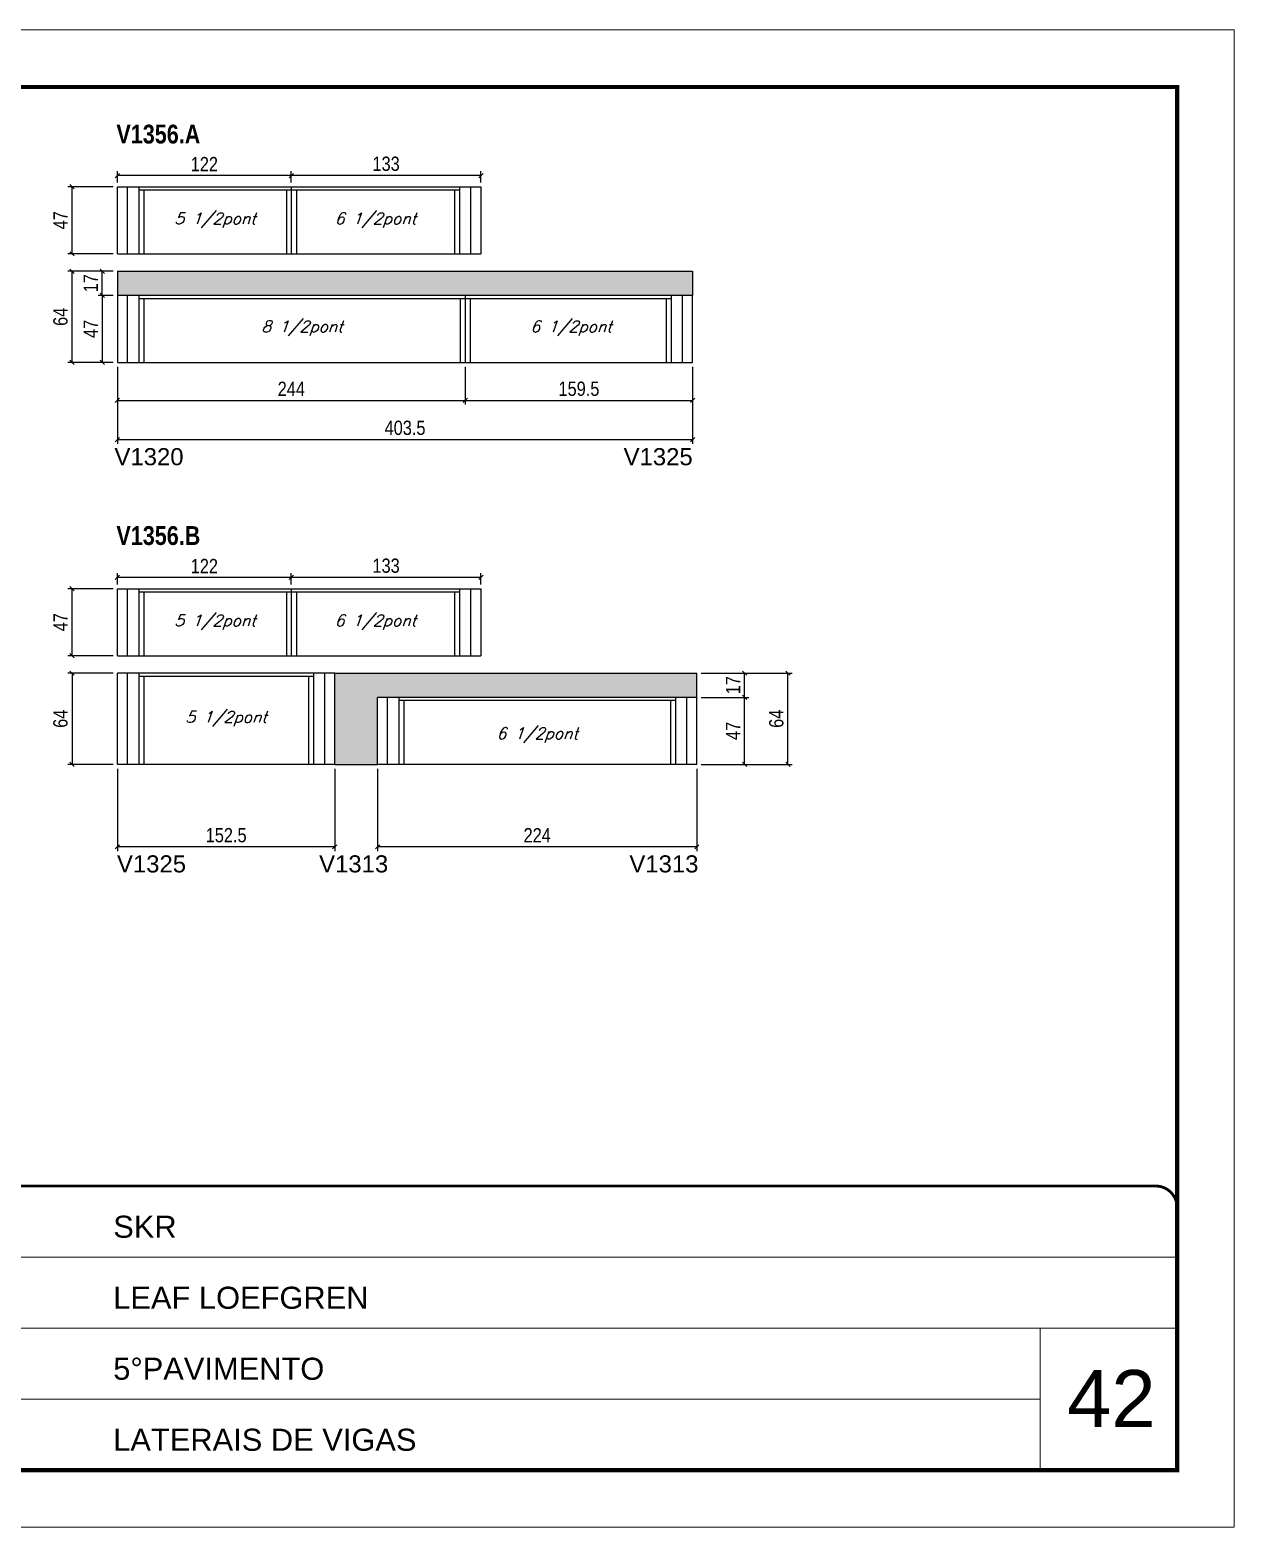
# Model space of a CAD drawing. Extents: x 3309 to 10384, y -2522 to 14608.
# Drawn here: x 5535 to 6379, y 2072 to 3122 of the extents above; entities that cross this region are included whole.
import ezdxf

# ---------------------------------------------------------------- set-up
doc = ezdxf.new("R2010")
doc.units = 0
doc.linetypes.add('CONTINUO', pattern=[0])
doc.linetypes.add('DASHED', pattern=[0.75, 0.5, -0.25])
for name, color, linetype in [('5', 5, 'Continuous'), ('COTA', 241, 'Continuous'), ('NOMENCLATURA', 7, 'Continuous'), ('Painéis', 200, 'Continuous'), ('SARR_2.2x7', 40, 'Continuous'), ('SARR_3.5x7', 81, 'Continuous'), ('texto', 7, 'Continuous')]:
    doc.layers.add(name, color=color, linetype=linetype)
for name, color, linetype, lineweight in [('CARIMBO', 255, 'Continuous', 9), ('Folhas', 255, 'Continuous', 9), ('SARRAFO DE PRESSAO', 251, 'DASHED', 9)]:
    doc.layers.add(name, color=color, linetype=linetype, lineweight=lineweight)
doc.styles.add('ARIAL', font='arial.ttf')
doc.styles.add('COTA TECNICA', font='techl___.ttf', dxfattribs={"height": 10})
doc.styles.add('Romans', font='romans.shx')
doc.styles.get("Standard").update_dxf_attribs({"font": 'arial.ttf'})
doc.styles.add('TECNICA', font='techb___.ttf', dxfattribs={"height": 10})
doc.dimstyles.new('PAINEL', dxfattribs={"dimtxt": 10, "dimasz": 3, "dimexe": 3, "dimexo": 3, "dimgap": 3, "dimtad": 1, "dimdec": 1, "dimzin": 12, "dimdsep": 46, "dimtxsty": 'COTA TECNICA', "dimblk1": 'OBLIQUE', "dimblk2": 'OBLIQUE', "dimsah": 1, "dimcen": 0.9, "dimclrd": 4, "dimclre": 4, "dimclrt": 240, "dimadec": 1, "dimazin": 3, "dimtfac": 1, "dimtdec": 1, "dimtmove": 0, "dimatfit": 3, "dimfxl": 1, "dimtolj": 1, "dimtzin": 12, "dimarcsym": 0})

# ---------------------------------------------------------------- blocks, each defined once
blk = doc.blocks.new('9999999999')
at = {"color": 30, "linetype": 'CONTINUO'}
for p, q in [((98564.6, 34379.6), (99584, 34379.6)), ((98564.6, 34329.8), (99488, 34329.8)), ((99584, 34329.8), (99488, 34329.8)), ((99488, 34329.8), (99488, 34230.2)), ((98564.6, 34280), (99488, 34280))]:
    blk.add_line(p, q, dxfattribs=at)
at = {"color": 30, "linetype": 'CONTINUO', "const_width": 2}
blk.add_lwpolyline([(99584, 34230.2), (99584, 34414.4, 0.414214), (99569, 34429.4), (98229, 34429.4, 0.414214), (98214, 34414.4), (98214, 34245.2, 0.414214), (98229, 34230.2), (99584, 34230.2)], format="xyb", dxfattribs=at)
at = {"layer": 'Folhas'}
blk.add_lwpolyline([(98139, 34190.2), (99624, 34190.2), (99624, 35240.2), (98139, 35240.2)], close=True, dxfattribs=at)
at = {"layer": 'Folhas', "color": 30, "const_width": 3}
blk.add_lwpolyline([(98214, 34230.2), (99584, 34230.2), (99584, 35200.2), (98214, 35200.2)], close=True, dxfattribs=at)
at = {"color": 7, "linetype": 'Continuous', "ltscale": 5, "style": 'ARIAL'}
for s, height, p in [('SKR', 15.48, (98837.7, 34393.1)), ('LEAF LOEFGREN', 15.483, (98837.7, 34343.3)), ('5°PAVIMENTO', 15.483, (98837.7, 34293.5)), ('LATERAIS DE VIGAS', 15.483, (98837.7, 34243.7))]:
    blk.add_text(s, height=height, dxfattribs=at).set_placement(p)
blk = doc.blocks.new('_Oblique')
at = {"color": 0, "linetype": 'ByBlock', "lineweight": -2}
blk.add_line((-0.5, -0.5), (0.5, 0.5), dxfattribs=at)
blk = doc.blocks.new('*D1346')
at = {"layer": 'COTA', "color": 4, "lineweight": -2, "transparency": 16777216}
for p, q in [((5596, 2885.9), (5596, 2831.8)), ((5999.5, 2885.9), (5999.5, 2831.8)), ((5596, 2834.8), (5999.5, 2834.8))]:
    blk.add_line(p, q, dxfattribs=at)
at = {"layer": 'Defpoints', "color": 0, "transparency": 16777216}
for p in [(5596, 2888.9), (5999.5, 2888.9), (5999.5, 2834.8)]:
    blk.add_point(p, dxfattribs=at)
at = {"layer": 'COTA', "color": 4, "lineweight": -2, "transparency": 16777216, "xscale": 3, "yscale": 3, "zscale": 3, "rotation": 180}
blk.add_blockref('_Oblique', (5596, 2834.8), dxfattribs=at)
at = {"layer": 'COTA', "color": 4, "lineweight": -2, "transparency": 16777216, "xscale": 3, "yscale": 3, "zscale": 3}
blk.add_blockref('_Oblique', (5999.5, 2834.8), dxfattribs=at)
at = {"layer": 'COTA', "color": 240, "transparency": 16777216, "insert": (5797.8, 2843), "char_height": 10, "attachment_point": 5, "style": 'COTA TECNICA'}
blk.add_mtext('\\A1;403.5', dxfattribs=at)
blk = doc.blocks.new('*D1347')
at = {"layer": 'COTA', "color": 4, "lineweight": -2, "transparency": 16777216}
for p, q in [((5596, 2885.9), (5596, 2859.3)), ((5840, 2885.9), (5840, 2859.3)), ((5596, 2862.3), (5840, 2862.3))]:
    blk.add_line(p, q, dxfattribs=at)
at = {"layer": 'Defpoints', "color": 0, "transparency": 16777216}
for p in [(5596, 2888.9), (5840, 2888.9), (5840, 2862.3)]:
    blk.add_point(p, dxfattribs=at)
at = {"layer": 'COTA', "color": 4, "lineweight": -2, "transparency": 16777216, "xscale": 3, "yscale": 3, "zscale": 3, "rotation": 180}
blk.add_blockref('_Oblique', (5596, 2862.3), dxfattribs=at)
at = {"layer": 'COTA', "color": 4, "lineweight": -2, "transparency": 16777216, "xscale": 3, "yscale": 3, "zscale": 3}
blk.add_blockref('_Oblique', (5840, 2862.3), dxfattribs=at)
at = {"layer": 'COTA', "color": 240, "transparency": 16777216, "insert": (5718, 2870.4), "char_height": 10, "attachment_point": 5, "style": 'COTA TECNICA'}
blk.add_mtext('\\A1;244', dxfattribs=at)
blk = doc.blocks.new('*D1348')
at = {"layer": 'COTA', "color": 4, "lineweight": -2, "transparency": 16777216}
for p, q in [((5840, 2885.9), (5840, 2859.3)), ((5999.5, 2885.9), (5999.5, 2859.3)), ((5840, 2862.3), (5999.5, 2862.3))]:
    blk.add_line(p, q, dxfattribs=at)
at = {"layer": 'Defpoints', "color": 0, "transparency": 16777216}
for p in [(5840, 2888.9), (5999.5, 2888.9), (5999.5, 2862.3)]:
    blk.add_point(p, dxfattribs=at)
at = {"layer": 'COTA', "color": 4, "lineweight": -2, "transparency": 16777216, "xscale": 3, "yscale": 3, "zscale": 3, "rotation": 180}
blk.add_blockref('_Oblique', (5840, 2862.3), dxfattribs=at)
at = {"layer": 'COTA', "color": 4, "lineweight": -2, "transparency": 16777216, "xscale": 3, "yscale": 3, "zscale": 3}
blk.add_blockref('_Oblique', (5999.5, 2862.3), dxfattribs=at)
at = {"layer": 'COTA', "color": 240, "transparency": 16777216, "insert": (5919.8, 2870.4), "char_height": 10, "attachment_point": 5, "style": 'COTA TECNICA'}
blk.add_mtext('\\A1;159.5', dxfattribs=at)
blk = doc.blocks.new('*D1349')
at = {"layer": 'COTA', "color": 4, "lineweight": -2, "transparency": 16777216}
for p, q in [((5593, 2952.9), (5582.4, 2952.9)), ((5585.4, 2935.9), (5585.4, 2952.9)), ((5593, 2935.9), (5582.4, 2935.9))]:
    blk.add_line(p, q, dxfattribs=at)
at = {"layer": 'Defpoints', "color": 0, "transparency": 16777216}
for p in [(5585.4, 2952.9), (5596, 2952.9), (5596, 2935.9)]:
    blk.add_point(p, dxfattribs=at)
at = {"layer": 'COTA', "color": 4, "lineweight": -2, "transparency": 16777216, "xscale": 3, "yscale": 3, "zscale": 3}
for p, rotation in [((5585.4, 2952.9), 90), ((5585.4, 2935.9), 270)]:
    blk.add_blockref('_Oblique', p, dxfattribs=dict(at, rotation=rotation))
at = {"layer": 'COTA', "color": 240, "transparency": 16777216, "insert": (5577.3, 2944.4), "char_height": 10, "attachment_point": 5, "rotation": 90, "style": 'COTA TECNICA'}
blk.add_mtext('\\A1;17', dxfattribs=at)
blk = doc.blocks.new('*D1350')
at = {"layer": 'COTA', "color": 4, "lineweight": -2, "transparency": 16777216}
for p, q in [((5593, 2935.9), (5582.4, 2935.9)), ((5585.4, 2935.9), (5585.4, 2888.9)), ((5593, 2888.9), (5582.4, 2888.9))]:
    blk.add_line(p, q, dxfattribs=at)
at = {"layer": 'Defpoints', "color": 0, "transparency": 16777216}
for p in [(5596, 2935.9), (5585.4, 2888.9), (5596, 2888.9)]:
    blk.add_point(p, dxfattribs=at)
at = {"layer": 'COTA', "color": 4, "lineweight": -2, "transparency": 16777216, "xscale": 3, "yscale": 3, "zscale": 3}
for p, rotation in [((5585.4, 2935.9), 90), ((5585.4, 2888.9), 270)]:
    blk.add_blockref('_Oblique', p, dxfattribs=dict(at, rotation=rotation))
at = {"layer": 'COTA', "color": 240, "transparency": 16777216, "insert": (5577.3, 2912.4), "char_height": 10, "attachment_point": 5, "rotation": 90, "style": 'COTA TECNICA'}
blk.add_mtext('\\A1;47', dxfattribs=at)
blk = doc.blocks.new('*D1351')
at = {"layer": 'COTA', "color": 4, "lineweight": -2, "transparency": 16777216}
for p, q in [((5593, 2952.9), (5561.2, 2952.9)), ((5564.2, 2888.9), (5564.2, 2952.9)), ((5593, 2888.9), (5561.2, 2888.9))]:
    blk.add_line(p, q, dxfattribs=at)
at = {"layer": 'Defpoints', "color": 0, "transparency": 16777216}
for p in [(5564.2, 2952.9), (5596, 2952.9), (5596, 2888.9)]:
    blk.add_point(p, dxfattribs=at)
at = {"layer": 'COTA', "color": 4, "lineweight": -2, "transparency": 16777216, "xscale": 3, "yscale": 3, "zscale": 3}
for p, rotation in [((5564.2, 2952.9), 90), ((5564.2, 2888.9), 270)]:
    blk.add_blockref('_Oblique', p, dxfattribs=dict(at, rotation=rotation))
at = {"layer": 'COTA', "color": 240, "transparency": 16777216, "insert": (5556.1, 2920.9), "char_height": 10, "attachment_point": 5, "rotation": 90, "style": 'COTA TECNICA'}
blk.add_mtext('\\A1;64', dxfattribs=at)
blk = doc.blocks.new('*D1353')
at = {"layer": 'COTA', "color": 4, "lineweight": -2, "transparency": 16777216}
for p, q in [((5718, 3015.1), (5718, 3023)), ((5851, 3020), (5718, 3020)), ((5851, 3015.1), (5851, 3023))]:
    blk.add_line(p, q, dxfattribs=at)
at = {"layer": 'Defpoints', "color": 0, "transparency": 16777216}
for p in [(5718, 3020), (5718, 3012.1, 0), (5851, 3012.1, 0)]:
    blk.add_point(p, dxfattribs=at)
at = {"layer": 'COTA', "color": 4, "lineweight": -2, "transparency": 16777216, "xscale": 3, "yscale": 3, "zscale": 3, "rotation": 180}
blk.add_blockref('_Oblique', (5718, 3020), dxfattribs=at)
at = {"layer": 'COTA', "color": 4, "lineweight": -2, "transparency": 16777216, "xscale": 3, "yscale": 3, "zscale": 3}
blk.add_blockref('_Oblique', (5851, 3020), dxfattribs=at)
at = {"layer": 'COTA', "color": 240, "transparency": 16777216, "insert": (5784.5, 3028.2), "char_height": 10, "attachment_point": 5, "style": 'COTA TECNICA'}
blk.add_mtext('\\A1;133', dxfattribs=at)
blk = doc.blocks.new('*D1354')
at = {"layer": 'COTA', "color": 4, "lineweight": -2, "transparency": 16777216}
for p, q in [((5596, 3015.1), (5596, 3023)), ((5718, 3020), (5596, 3020)), ((5718, 3015.1), (5718, 3023))]:
    blk.add_line(p, q, dxfattribs=at)
at = {"layer": 'Defpoints', "color": 0, "transparency": 16777216}
for p in [(5596, 3020), (5596, 3012.1, 0), (5718, 3012.1, 0)]:
    blk.add_point(p, dxfattribs=at)
at = {"layer": 'COTA', "color": 4, "lineweight": -2, "transparency": 16777216, "xscale": 3, "yscale": 3, "zscale": 3, "rotation": 180}
blk.add_blockref('_Oblique', (5596, 3020), dxfattribs=at)
at = {"layer": 'COTA', "color": 4, "lineweight": -2, "transparency": 16777216, "xscale": 3, "yscale": 3, "zscale": 3}
blk.add_blockref('_Oblique', (5718, 3020), dxfattribs=at)
at = {"layer": 'COTA', "color": 240, "transparency": 16777216, "insert": (5657, 3028), "char_height": 10, "attachment_point": 5, "style": 'COTA TECNICA'}
blk.add_mtext('\\A1;122', dxfattribs=at)
blk = doc.blocks.new('*D1352')
at = {"layer": 'COTA', "color": 4, "lineweight": -2, "transparency": 16777216}
for p, q in [((5593, 3012.1), (5561.2, 3012.1)), ((5564.2, 2965.1), (5564.2, 3012.1)), ((5593, 2965.1), (5561.2, 2965.1))]:
    blk.add_line(p, q, dxfattribs=at)
at = {"layer": 'Defpoints', "color": 0, "transparency": 16777216}
for p in [(5564.2, 3012.1), (5596, 3012.1, 0), (5596, 2965.1, 0)]:
    blk.add_point(p, dxfattribs=at)
at = {"layer": 'COTA', "color": 4, "lineweight": -2, "transparency": 16777216, "xscale": 3, "yscale": 3, "zscale": 3}
for p, rotation in [((5564.2, 3012.1), 90), ((5564.2, 2965.1), 270)]:
    blk.add_blockref('_Oblique', p, dxfattribs=dict(at, rotation=rotation))
at = {"layer": 'COTA', "color": 240, "transparency": 16777216, "insert": (5556.1, 2988.6), "char_height": 10, "attachment_point": 5, "rotation": 90, "style": 'COTA TECNICA'}
blk.add_mtext('\\A1;47', dxfattribs=at)
blk = doc.blocks.new('*D1355')
at = {"layer": 'COTA', "color": 4, "linetype": 'ByBlock', "lineweight": -2, "transparency": 16777216}
for p, q in [((5596, 2604), (5596, 2546.2)), ((5748.5, 2604), (5748.5, 2546.2)), ((5748.5, 2549.2), (5596, 2549.2))]:
    blk.add_line(p, q, dxfattribs=at)
at = {"layer": 'Defpoints', "color": 0, "linetype": 'ByBlock', "transparency": 16777216}
for p in [(5596, 2607), (5748.5, 2607), (5596, 2549.2)]:
    blk.add_point(p, dxfattribs=at)
at = {"layer": 'COTA', "color": 4, "linetype": 'ByBlock', "lineweight": -2, "transparency": 16777216, "xscale": 3, "yscale": 3, "zscale": 3, "rotation": 180}
blk.add_blockref('_Oblique', (5596, 2549.2), dxfattribs=at)
at = {"layer": 'COTA', "color": 4, "linetype": 'ByBlock', "lineweight": -2, "transparency": 16777216, "xscale": 3, "yscale": 3, "zscale": 3}
blk.add_blockref('_Oblique', (5748.5, 2549.2), dxfattribs=at)
at = {"layer": 'COTA', "color": 240, "linetype": 'ByBlock', "transparency": 16777216, "insert": (5672.3, 2557.3), "char_height": 10, "attachment_point": 5, "style": 'COTA TECNICA'}
blk.add_mtext('\\A1;152.5', dxfattribs=at)
blk = doc.blocks.new('*D1356')
at = {"layer": 'COTA', "color": 4, "linetype": 'ByBlock', "lineweight": -2, "transparency": 16777216}
for p, q in [((5778.5, 2604), (5778.5, 2546.2)), ((6002.5, 2604), (6002.5, 2546.2)), ((6002.5, 2549.2), (5778.5, 2549.2))]:
    blk.add_line(p, q, dxfattribs=at)
at = {"layer": 'Defpoints', "color": 0, "linetype": 'ByBlock', "transparency": 16777216}
for p in [(5778.5, 2607), (6002.5, 2607), (5778.5, 2549.2)]:
    blk.add_point(p, dxfattribs=at)
at = {"layer": 'COTA', "color": 4, "linetype": 'ByBlock', "lineweight": -2, "transparency": 16777216, "xscale": 3, "yscale": 3, "zscale": 3, "rotation": 180}
blk.add_blockref('_Oblique', (5778.5, 2549.2), dxfattribs=at)
at = {"layer": 'COTA', "color": 4, "linetype": 'ByBlock', "lineweight": -2, "transparency": 16777216, "xscale": 3, "yscale": 3, "zscale": 3}
blk.add_blockref('_Oblique', (6002.5, 2549.2), dxfattribs=at)
at = {"layer": 'COTA', "color": 240, "linetype": 'ByBlock', "transparency": 16777216, "insert": (5890.5, 2557.3), "char_height": 10, "attachment_point": 5, "style": 'COTA TECNICA'}
blk.add_mtext('\\A1;224', dxfattribs=at)
blk = doc.blocks.new('*D1357')
at = {"layer": 'COTA', "color": 4, "lineweight": -2, "transparency": 16777216}
for p, q in [((6005.5, 2654), (6039, 2654)), ((6036, 2607), (6036, 2654)), ((6005.5, 2607), (6039, 2607))]:
    blk.add_line(p, q, dxfattribs=at)
at = {"layer": 'Defpoints', "color": 0, "transparency": 16777216}
for p in [(6002.5, 2654), (6036, 2654), (6002.5, 2607)]:
    blk.add_point(p, dxfattribs=at)
at = {"layer": 'COTA', "color": 4, "lineweight": -2, "transparency": 16777216, "xscale": 3, "yscale": 3, "zscale": 3}
for p, rotation in [((6036, 2654), 90), ((6036, 2607), 270)]:
    blk.add_blockref('_Oblique', p, dxfattribs=dict(at, rotation=rotation))
at = {"layer": 'COTA', "color": 240, "transparency": 16777216, "insert": (6027.9, 2630.5), "char_height": 10, "attachment_point": 5, "rotation": 90, "style": 'COTA TECNICA'}
blk.add_mtext('\\A1;47', dxfattribs=at)
blk = doc.blocks.new('*D1358')
at = {"layer": 'COTA', "color": 4, "lineweight": -2, "transparency": 16777216}
for p, q in [((6005.5, 2671), (6039, 2671)), ((6036, 2654), (6036, 2671)), ((6005.5, 2654), (6039, 2654))]:
    blk.add_line(p, q, dxfattribs=at)
at = {"layer": 'Defpoints', "color": 0, "transparency": 16777216}
for p in [(6002.5, 2671), (6036, 2671), (6002.5, 2654)]:
    blk.add_point(p, dxfattribs=at)
at = {"layer": 'COTA', "color": 4, "lineweight": -2, "transparency": 16777216, "xscale": 3, "yscale": 3, "zscale": 3}
for p, rotation in [((6036, 2671), 90), ((6036, 2654), 270)]:
    blk.add_blockref('_Oblique', p, dxfattribs=dict(at, rotation=rotation))
at = {"layer": 'COTA', "color": 240, "transparency": 16777216, "insert": (6027.9, 2662.5), "char_height": 10, "attachment_point": 5, "rotation": 90, "style": 'COTA TECNICA'}
blk.add_mtext('\\A1;17', dxfattribs=at)
blk = doc.blocks.new('*D1359')
at = {"layer": 'COTA', "color": 4, "lineweight": -2, "transparency": 16777216}
for p, q in [((6005.5, 2671), (6069.4, 2671)), ((6066.4, 2607), (6066.4, 2671)), ((6005.5, 2607), (6069.4, 2607))]:
    blk.add_line(p, q, dxfattribs=at)
at = {"layer": 'Defpoints', "color": 0, "transparency": 16777216}
for p in [(6002.5, 2671), (6066.4, 2671), (6002.5, 2607)]:
    blk.add_point(p, dxfattribs=at)
at = {"layer": 'COTA', "color": 4, "lineweight": -2, "transparency": 16777216, "xscale": 3, "yscale": 3, "zscale": 3}
for p, rotation in [((6066.4, 2671), 90), ((6066.4, 2607), 270)]:
    blk.add_blockref('_Oblique', p, dxfattribs=dict(at, rotation=rotation))
at = {"layer": 'COTA', "color": 240, "transparency": 16777216, "insert": (6058.3, 2639), "char_height": 10, "attachment_point": 5, "rotation": 90, "style": 'COTA TECNICA'}
blk.add_mtext('\\A1;64', dxfattribs=at)
blk = doc.blocks.new('*D1360')
at = {"layer": 'COTA', "color": 4, "lineweight": -2, "transparency": 16777216}
for p, q in [((5718, 2733.2), (5718, 2741.1)), ((5851, 2733.2), (5851, 2741.1)), ((5851, 2738.1), (5718, 2738.1))]:
    blk.add_line(p, q, dxfattribs=at)
at = {"layer": 'Defpoints', "color": 0, "transparency": 16777216}
for p in [(5718, 2738.1), (5718, 2730.2, 0), (5851, 2730.2, 0)]:
    blk.add_point(p, dxfattribs=at)
at = {"layer": 'COTA', "color": 4, "lineweight": -2, "transparency": 16777216, "xscale": 3, "yscale": 3, "zscale": 3, "rotation": 180}
blk.add_blockref('_Oblique', (5718, 2738.1), dxfattribs=at)
at = {"layer": 'COTA', "color": 4, "lineweight": -2, "transparency": 16777216, "xscale": 3, "yscale": 3, "zscale": 3}
blk.add_blockref('_Oblique', (5851, 2738.1), dxfattribs=at)
at = {"layer": 'COTA', "color": 240, "transparency": 16777216, "insert": (5784.5, 2746.3), "char_height": 10, "attachment_point": 5, "style": 'COTA TECNICA'}
blk.add_mtext('\\A1;133', dxfattribs=at)
blk = doc.blocks.new('*D1361')
at = {"layer": 'COTA', "color": 4, "lineweight": -2, "transparency": 16777216}
for p, q in [((5596, 2733.2), (5596, 2741.1)), ((5718, 2733.2), (5718, 2741.1)), ((5718, 2738.1), (5596, 2738.1))]:
    blk.add_line(p, q, dxfattribs=at)
at = {"layer": 'Defpoints', "color": 0, "transparency": 16777216}
for p in [(5596, 2738.1), (5596, 2730.2, 0), (5718, 2730.2, 0)]:
    blk.add_point(p, dxfattribs=at)
at = {"layer": 'COTA', "color": 4, "lineweight": -2, "transparency": 16777216, "xscale": 3, "yscale": 3, "zscale": 3, "rotation": 180}
blk.add_blockref('_Oblique', (5596, 2738.1), dxfattribs=at)
at = {"layer": 'COTA', "color": 4, "lineweight": -2, "transparency": 16777216, "xscale": 3, "yscale": 3, "zscale": 3}
blk.add_blockref('_Oblique', (5718, 2738.1), dxfattribs=at)
at = {"layer": 'COTA', "color": 240, "transparency": 16777216, "insert": (5657, 2746.1), "char_height": 10, "attachment_point": 5, "style": 'COTA TECNICA'}
blk.add_mtext('\\A1;122', dxfattribs=at)
blk = doc.blocks.new('*D1362')
at = {"layer": 'COTA', "color": 4, "lineweight": -2, "transparency": 16777216}
for p, q in [((5593, 2730.2), (5561.2, 2730.2)), ((5564.2, 2683.2), (5564.2, 2730.2)), ((5593, 2683.2), (5561.2, 2683.2))]:
    blk.add_line(p, q, dxfattribs=at)
at = {"layer": 'Defpoints', "color": 0, "transparency": 16777216}
for p in [(5564.2, 2730.2), (5596, 2730.2, 0), (5596, 2683.2, 0)]:
    blk.add_point(p, dxfattribs=at)
at = {"layer": 'COTA', "color": 4, "lineweight": -2, "transparency": 16777216, "xscale": 3, "yscale": 3, "zscale": 3}
for p, rotation in [((5564.2, 2730.2), 90), ((5564.2, 2683.2), 270)]:
    blk.add_blockref('_Oblique', p, dxfattribs=dict(at, rotation=rotation))
at = {"layer": 'COTA', "color": 240, "transparency": 16777216, "insert": (5556.1, 2706.7), "char_height": 10, "attachment_point": 5, "rotation": 90, "style": 'COTA TECNICA'}
blk.add_mtext('\\A1;47', dxfattribs=at)
blk = doc.blocks.new('*D1363')
at = {"layer": 'COTA', "color": 4, "lineweight": -2, "transparency": 16777216}
for p, q in [((5593, 2671), (5561.2, 2671)), ((5564.2, 2671), (5564.2, 2607)), ((5593, 2607), (5561.2, 2607))]:
    blk.add_line(p, q, dxfattribs=at)
at = {"layer": 'Defpoints', "color": 0, "transparency": 16777216}
for p in [(5596, 2671), (5564.2, 2607), (5596, 2607)]:
    blk.add_point(p, dxfattribs=at)
at = {"layer": 'COTA', "color": 4, "lineweight": -2, "transparency": 16777216, "xscale": 3, "yscale": 3, "zscale": 3}
for p, rotation in [((5564.2, 2671), 90), ((5564.2, 2607), 270)]:
    blk.add_blockref('_Oblique', p, dxfattribs=dict(at, rotation=rotation))
at = {"layer": 'COTA', "color": 240, "transparency": 16777216, "insert": (5556.1, 2639), "char_height": 10, "attachment_point": 5, "rotation": 90, "style": 'COTA TECNICA'}
blk.add_mtext('\\A1;64', dxfattribs=at)

msp = doc.modelspace()

# ---------------------------------------------------------------- hatches: boundary and pattern name
at = {"layer": 'COTA'}
h = msp.add_hatch(dxfattribs=at)
h.set_pattern_fill('AR-CONC', color=256, scale=0.03)
h.set_pattern_definition([(50, (1776.919, -2198.4367), (5.46554, -0.4781726), [0.5715, -6.2865]), (355, (1776.919, -2198.4367), (-1.0573026, 5.7317054), [0.4572, -5.0292175]), (100.451445, (1777.3745, -2198.4765), (4.4082374, 5.2535326), [0.4857003, -5.3427073]), (46.1842, (1776.919, -2196.913), (8.132371, -1.26127), [0.85725, -9.42975]), (96.63556, (1777.597, -2197.018), (7.122124, 7.422784), [0.728551, -8.014068]), (351.18415, (1776.919, -2196.913), (7.122124, 7.422784), [0.685799, -7.543792]), (21, (1777.681, -2197.2937), (4.5484317, -3.067956), [0.5715, -6.2865]), (326, (1777.681, -2197.2937), (1.854061, 5.525639), [0.4572, -5.0292]), (71.451445, (1778.06, -2197.5493), (6.4024926, 2.457683), [0.4857003, -5.342698]), (37.5, (1776.919, -2198.4367), (0.0926581, 2.53665117), [0, -4.96824, 0, -5.1054, 0, -5.04825]), (7.5, (1776.919, -2198.4367), (2.0045899, 3.0054172), [0, -2.91084, 0, -4.85394, 0, -1.92405]), (327.5, (1775.2197, -2198.4367), (4.06771786, -0.1718623), [0, -1.905, 0, -5.9436, 0, -7.8867]), (317.5, (1774.4577, -2198.4367), (4.4438754, 0.7627947), [0, -2.4765, 0, -3.94716, 0, -5.6007])])
h.paths.add_polyline_path([(5596.04, 2952.87), (5596.04, 2935.87), (5999.54, 2935.87), (5999.54, 2952.87)])
h = msp.add_hatch(dxfattribs=at)
h.set_pattern_fill('AR-CONC', color=256, scale=0.03)
h.set_pattern_definition([(50, (-107, 0), (5.46554, -0.4781726), [0.5715, -6.2865]), (355, (-107, 0), (-1.0573026, 5.7317054), [0.4572, -5.0292175]), (100.451445, (-106.5445, -0.04), (4.4082374, 5.2535326), [0.4857003, -5.3427073]), (46.1842, (-107, 1.524), (8.132371, -1.26127), [0.85725, -9.42975]), (96.63556, (-106.322, 1.419), (7.122124, 7.422784), [0.728551, -8.014068]), (351.18415, (-107, 1.524), (7.122124, 7.422784), [0.685799, -7.543792]), (21, (-106.238, 1.143), (4.5484317, -3.067956), [0.5715, -6.2865]), (326, (-106.238, 1.143), (1.854061, 5.525639), [0.4572, -5.0292]), (71.451445, (-105.859, 0.8873), (6.4024926, 2.457683), [0.4857003, -5.342698]), (37.5, (-107, 0), (0.0926581, 2.53665117), [0, -4.96824, 0, -5.1054, 0, -5.04825]), (7.5, (-107, 0), (2.0045899, 3.0054172), [0, -2.91084, 0, -4.85394, 0, -1.92405]), (327.5, (-108.6993, 0), (4.06771786, -0.1718623), [0, -1.905, 0, -5.9436, 0, -7.8867]), (317.5, (-109.4613, 0), (4.4438754, 0.7627947), [0, -2.4765, 0, -3.94716, 0, -5.6007])])
h.paths.add_polyline_path([(5748.54, 2606.96), (5778.54, 2606.96), (5778.54, 2653.96), (6002.54, 2653.96), (6002.54, 2670.96), (5748.54, 2670.96)])

# ---------------------------------------------------------------- linework, layer by layer
for p, q in [((5596.04, 2952.87), (5596.04, 2935.87)), ((5596.04, 2952.87), (5999.54, 2952.87)), ((5999.54, 2952.87), (5999.54, 2935.87)), ((5748.54, 2670.96), (6002.54, 2670.96)), ((6002.54, 2653.96), (6002.54, 2670.96)), ((5748.54, 2606.96), (5778.54, 2606.96))]:
    msp.add_line(p, q, dxfattribs=at)
at = {"layer": 'Painéis', "linetype": 'ByBlock'}
for p, q in [((5596.04, 3012.07), (5851.04, 3012.07)), ((5596.04, 2965.07), (5596.04, 3012.07)), ((5718.04, 2965.07), (5718.04, 3012.07)), ((5851.04, 3012.07), (5851.04, 2965.07)), ((5596.04, 2965.07), (5851.04, 2965.07)), ((5999.54, 2935.87), (5596.04, 2935.87)), ((5596.04, 2935.87), (5596.04, 2888.87)), ((5840.04, 2935.87), (5840.04, 2888.87)), ((5999.54, 2888.87), (5999.54, 2935.87)), ((5596.04, 2888.87), (5999.54, 2888.87)), ((5596.04, 2730.16), (5851.04, 2730.16)), ((5596.04, 2683.16), (5596.04, 2730.16)), ((5718.04, 2683.16), (5718.04, 2730.16)), ((5851.04, 2730.16), (5851.04, 2683.16)), ((5596.04, 2683.16), (5851.04, 2683.16)), ((5748.54, 2670.96), (5596.04, 2670.96)), ((5596.04, 2606.96), (5596.04, 2670.96)), ((5748.54, 2606.96), (5748.54, 2670.96)), ((6002.54, 2653.96), (5778.54, 2653.96)), ((5778.54, 2606.96), (5778.54, 2653.96)), ((6002.54, 2606.96), (6002.54, 2653.96)), ((5748.54, 2606.96), (5596.04, 2606.96)), ((6002.54, 2606.96), (5778.54, 2606.96))]:
    msp.add_line(p, q, dxfattribs=at)
at = {"layer": 'SARR_2.2x7', "linetype": 'Continuous'}
for p, q in [((5603.04, 2965.07), (5603.04, 3012.07)), ((5611.04, 3009.87), (5718.04, 3009.87)), ((5718.04, 3009.87), (5836.04, 3009.87)), ((5844.04, 2965.07), (5844.04, 3012.07)), ((5603.04, 2888.87), (5603.04, 2935.87)), ((5611.04, 2933.67), (5840.04, 2933.67)), ((5840.04, 2933.67), (5984.54, 2933.67)), ((5992.54, 2888.87), (5992.54, 2935.87)), ((5603.04, 2683.16), (5603.04, 2730.16)), ((5844.04, 2683.16), (5844.04, 2730.16)), ((5611.04, 2727.96), (5718.04, 2727.96)), ((5718.04, 2727.96), (5836.04, 2727.96)), ((5603.04, 2606.96), (5603.04, 2670.96)), ((5733.54, 2668.76), (5611.04, 2668.76)), ((5741.54, 2606.96), (5741.54, 2670.96)), ((5785.54, 2606.96), (5785.54, 2653.96)), ((5987.54, 2651.76), (5793.54, 2651.76)), ((5995.54, 2606.96), (5995.54, 2653.96))]:
    msp.add_line(p, q, dxfattribs=at)
at = {"layer": 'SARR_3.5x7'}
for p, q in [((5611.04, 3012.07), (5611.04, 2965.07)), ((5614.54, 3009.87), (5614.54, 2965.07)), ((5714.54, 3009.87), (5714.54, 2965.07)), ((5721.54, 3009.87), (5721.54, 2965.07)), ((5832.54, 3009.87), (5832.54, 2965.07)), ((5836.04, 3012.07), (5836.04, 2965.07)), ((5611.04, 2935.87), (5611.04, 2888.87)), ((5614.54, 2933.67), (5614.54, 2888.87)), ((5836.54, 2933.67), (5836.54, 2888.87)), ((5843.54, 2933.67), (5843.54, 2888.87)), ((5981.04, 2933.67), (5981.04, 2888.87)), ((5984.54, 2935.87), (5984.54, 2888.87)), ((5611.04, 2730.16), (5611.04, 2683.16)), ((5836.04, 2730.16), (5836.04, 2683.16)), ((5614.54, 2727.96), (5614.54, 2683.16)), ((5714.54, 2727.96), (5714.54, 2683.16)), ((5721.54, 2727.96), (5721.54, 2683.16)), ((5832.54, 2727.96), (5832.54, 2683.16)), ((5611.04, 2670.96), (5611.04, 2606.96)), ((5614.54, 2668.76), (5614.54, 2606.96)), ((5730.04, 2668.76), (5730.04, 2606.96)), ((5733.54, 2670.96), (5733.54, 2606.96)), ((5793.54, 2653.96), (5793.54, 2606.96)), ((5797.04, 2651.76), (5797.04, 2606.96)), ((5984.04, 2651.76), (5984.04, 2606.96)), ((5987.54, 2653.96), (5987.54, 2606.96))]:
    msp.add_line(p, q, dxfattribs=at)

# ---------------------------------------------------------------- block references
at = {"layer": 'SARRAFO DE PRESSAO', "color": 6, "linetype": 'ByBlock'}
msp.add_blockref('9999999999', (-93244.61, -32118.1), dxfattribs=at)

# ---------------------------------------------------------------- texts
at = {"layer": '5', "linetype": 'Continuous'}
for s, p in [('V1320', (5593.95, 2816.8)), ('V1325', (5951.12, 2816.8)), ('V1325', (5595.7, 2531.22)), ('V1313', (5737.51, 2531.22)), ('V1313', (5955.18, 2531.22))]:
    msp.add_text(s, height=12, rotation=359.99996, dxfattribs=at).set_placement(p)
at = {"layer": 'CARIMBO', "style": 'ARIAL'}
msp.add_text('42', height=40, dxfattribs=at).set_placement((6262.23, 2142.25))
at = {"layer": 'NOMENCLATURA', "style": 'TECNICA'}
for s, p in [('V1356.A', (5595.32, 3042.47, 0)), ('V1356.B', (5595.32, 2760.9, 0))]:
    msp.add_text(s, height=13.2, dxfattribs=at).set_placement(p)
at = {"layer": 'texto', "color": 2, "char_height": 8, "attachment_point": 5, "style": 'Romans'}
for s, insert in [('{\\Q19;\\C256;5 1/2pont}', (5664.54, 2988.57)), ('{\\Q19;\\C256;6 1/2pont}', (5777.04, 2988.57)), ('{\\Q19;\\C256;8 1/2pont}', (5725.54, 2912.87)), ('{\\Q19;\\C256;6 1/2pont}', (5914.29, 2912.87)), ('{\\Q19;\\C256;5 1/2pont}', (5664.54, 2706.66)), ('{\\Q19;\\C256;6 1/2pont}', (5777.04, 2706.66)), ('{\\Q19;\\C256;5 1/2pont}', (5672.29, 2638.96)), ('{\\Q19;\\C256;6 1/2pont}', (5890.54, 2627.43))]:
    msp.add_mtext(s, dxfattribs=dict(at, insert=insert))

# ---------------------------------------------------------------- dimensions: what is measured, and where the dimension line sits
at = {"layer": 'COTA'}
for base, p1, p2, angle, picture, middle in [((5596.04, 3019.99, 0), (5718.04, 3012.07), (5596.04, 3012.07), 180, '*D1354', (5657.04, 3028.05, 0)), ((5718.04, 3019.99, 0), (5851.04, 3012.07), (5718.04, 3012.07), 180, '*D1353', (5784.54, 3028.21, 0)), ((5564.16, 3012.07, 0), (5596.04, 2965.07), (5596.04, 3012.07), 90, '*D1352', (5556.09, 2988.57, 0)), ((5564.16, 2952.87), (5596.04, 2888.87), (5596.04, 2952.87), 90, '*D1351', (5556.06, 2920.87)), ((5585.37, 2952.87), (5596.04, 2935.87), (5596.04, 2952.87), 90, '*D1349', (5577.29, 2944.37)), ((5585.37, 2888.87), (5596.04, 2935.87), (5596.04, 2888.87), 90, '*D1350', (5577.29, 2912.37)), ((5999.54, 2834.81), (5596.04, 2888.87), (5999.54, 2888.87), 180, '*D1346', (5797.79, 2843.03)), ((5596.04, 2738.08, 0), (5718.04, 2730.16), (5596.04, 2730.16), 180, '*D1361', (5657.04, 2746.14, 0)), ((5718.04, 2738.08, 0), (5851.04, 2730.16), (5718.04, 2730.16), 180, '*D1360', (5784.54, 2746.3, 0)), ((5564.16, 2730.16, 0), (5596.04, 2683.16), (5596.04, 2730.16), 90, '*D1362', (5556.09, 2706.66, 0)), ((5564.16, 2606.96), (5596.04, 2670.96), (5596.04, 2606.96), 90, '*D1363', (5556.06, 2638.96)), ((6036.02, 2670.96), (6002.54, 2653.96), (6002.54, 2670.96), 90, '*D1358', (6027.95, 2662.46)), ((6066.39, 2670.96), (6002.54, 2606.96), (6002.54, 2670.96), 90, '*D1359', (6058.29, 2638.96)), ((6036.02, 2653.96), (6002.54, 2606.96), (6002.54, 2653.96), 90, '*D1357', (6027.95, 2630.46))]:
    dim = msp.add_linear_dim(base=base, p1=p1, p2=p2, angle=angle, dimstyle='PAINEL', dxfattribs=at)
    dim.commit()
    dim.dimension.update_dxf_attribs({"geometry": picture, "text_midpoint": middle})
dim = msp.add_linear_dim(base=(5840.04, 2862.29), p1=(5596.04, 2888.87), p2=(5840.04, 2888.87), dimstyle='PAINEL', dxfattribs=at)
dim.commit()
dim.dimension.update_dxf_attribs({"geometry": '*D1347', "text_midpoint": (5718.04, 2870.36)})
dim = msp.add_linear_dim(base=(5999.54, 2862.29), p1=(5840.04, 2888.87), p2=(5999.54, 2888.87), dimstyle='PAINEL', override={"dimtmove": 1}, dxfattribs=at)
dim.commit()
dim.dimension.update_dxf_attribs({"geometry": '*D1348', "text_midpoint": (5919.79, 2870.43)})
at = {"layer": 'COTA', "linetype": 'ByBlock'}
for base, p1, p2, picture, middle in [((5596.04, 2549.24), (5748.54, 2606.96), (5596.04, 2606.96), '*D1355', (5672.29, 2557.35)), ((5778.54, 2549.24), (6002.54, 2606.96), (5778.54, 2606.96), '*D1356', (5890.54, 2557.31))]:
    dim = msp.add_linear_dim(base=base, p1=p1, p2=p2, angle=180, dimstyle='PAINEL', dxfattribs=at)
    dim.commit()
    dim.dimension.update_dxf_attribs({"geometry": picture, "text_midpoint": middle})

doc.saveas('drawing.dxf')
